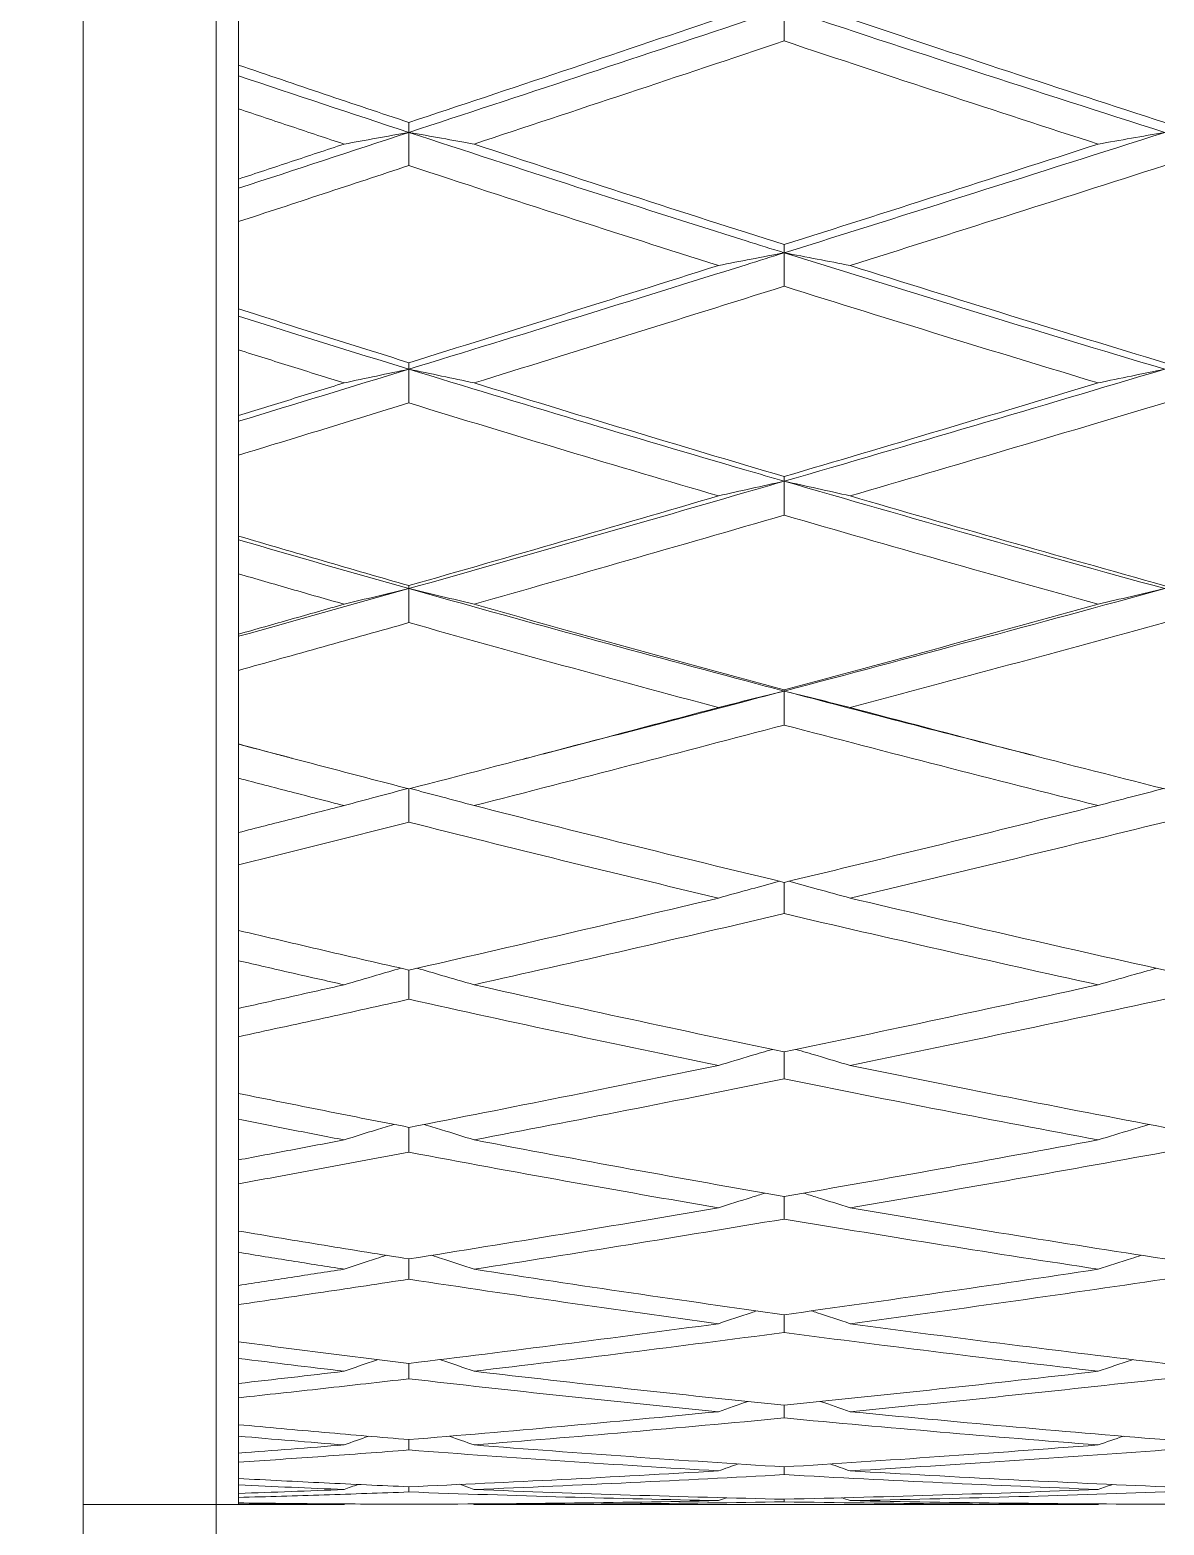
# Model space of a CAD drawing. Extents: x 6453 to 7582, y 0 to 827.
# Drawn here: x 6856.84 to 6864.14, y 199.63 to 209.25 of the extents above; entities that cross this region are included whole.
import ezdxf

# ---------------------------------------------------------------- set-up
doc = ezdxf.new("R2010")
doc.units = 0
doc.header["$LTSCALE"] = 30
doc.header["$MEASUREMENT"] = 0
doc.linetypes.add('CENTER', pattern=[2, 1.25, -0.25, 0.25, -0.25])
doc.layers.add('1', color=7, linetype='CONTINUOUS')
doc.layers.add('DEF_LAYER_ASSEM_MEMBER', color=7, linetype='CONTINUOUS')

msp = doc.modelspace()

# ---------------------------------------------------------------- linework, layer by layer
at = {"layer": '1', "color": 7, "linetype": 'Continuous', "lineweight": 18}
for p, q in [((6857.1855, 199.7633), (6857.1855, 234.7633)), ((6858.1855, 234.7633), (6858.1855, 199.7633)), ((6858.1855, 209.0216), (6858.1855, 209.6182)), ((6858.1855, 208.2882), (6858.1855, 208.7403)), ((6858.1855, 207.4531), (6858.1855, 208.0146)), ((6858.1855, 206.767), (6858.1855, 207.1894)), ((6858.1855, 205.992), (6858.1855, 206.5124)), ((6858.1855, 205.3608), (6858.1855, 205.7488)), ((6858.1855, 204.6544), (6858.1855, 205.1279)), ((6858.1855, 204.085), (6858.1855, 204.4343)), ((6858.1855, 203.455), (6858.1855, 203.8764)), ((6858.1855, 202.9536), (6858.1855, 203.2605)), ((6858.1855, 202.4069), (6858.1855, 202.7716)), ((6858.1855, 201.979), (6858.1855, 202.24)), ((6858.1855, 201.5215), (6858.1855, 201.8255)), ((6858.1855, 201.1718), (6858.1855, 201.3842)), ((6858.1855, 200.8086), (6858.1855, 201.0486)), ((6858.1855, 200.541), (6858.1855, 200.7023)), ((6858.1855, 200.276), (6858.1855, 200.4493)), ((6858.1855, 200.0933), (6858.1855, 200.2019)), ((6858.1855, 199.9295), (6858.1855, 200.0343)), ((6858.1855, 199.7633), (6857.1855, 199.7633)), ((6858.1855, 199.7729), (6858.1855, 199.808)), ((6858.1855, 199.7652), (6858.1855, 199.7633)), ((6858.1855, 199.7633), (6858.8641, 199.7633)), ((6858.8724, 199.7663), (6858.8641, 199.7633)), ((6859.7004, 199.7633), (6863.7147, 199.7633))]:
    msp.add_line(p, q, dxfattribs=at)
at = {"layer": '1', "color": 7, "linetype": 'Continuous', "lineweight": 13}
for radius, start, end in [(32.4724, 246.41495, 19.55213), (32.3705, 246.42722, 19.6171), (31.7909, 246.42722, 20.09733)]:
    msp.add_arc((6858.0424, 188.9152), radius, start, end, dxfattribs=at)
at = {"layer": '1', "color": 7, "linetype": 'Continuous', "lineweight": 18}
msp.add_rational_spline([(6857.1855, 199.4633), (6857.1855, 199.4641), (6857.1855, 217.2636), (6857.1855, 235.0631), (6857.1855, 235.0632)], [1, 0.707115444156, 1, 0.707115444156, 1], degree=2, knots=[0, 0, 0, 0.5, 0.5, 1, 1, 1], dxfattribs=at)
for points, knots in [([(6861.6953, 209.3865), (6861.6137, 209.3594), (6860.8037, 209.0899), (6859.9995, 208.8241), (6859.2818, 208.5883)], [0, 0, 0, 0, 0.100726, 1, 1, 1, 1]), ([(6861.6953, 207.8138), (6861.6137, 207.8394), (6860.8037, 208.0938), (6859.9995, 208.3525), (6859.2818, 208.5883)], [0, 0, 0, 0, 0.100726, 1, 1, 1, 1]), ([(6861.6953, 207.8138), (6861.6137, 207.7882), (6860.8037, 207.5347), (6859.9995, 207.2855), (6859.2818, 207.0652)], [0, 0, 0, 0, 0.100726, 1, 1, 1, 1]), ([(6861.6953, 206.3446), (6861.6137, 206.3683), (6860.8037, 206.6041), (6859.9995, 206.8449), (6859.2818, 207.0652)], [0, 0, 0, 0, 0.100726, 1, 1, 1, 1]), ([(6861.6953, 206.3446), (6861.6137, 206.3209), (6860.8037, 206.086), (6859.9995, 205.8562), (6859.2818, 205.6539)], [0, 0, 0, 0, 0.100726, 1, 1, 1, 1]), ([(6861.6953, 204.995), (6861.6137, 205.0165), (6860.8037, 205.2312), (6859.9995, 205.4515), (6859.2818, 205.6539)], [0, 0, 0, 0, 0.100726, 1, 1, 1, 1]), ([(6861.6953, 204.995), (6861.6137, 204.9734), (6861.0942, 204.8365), (6860.5772, 204.7018), (6860.1432, 204.59)], [0, 0, 0, 0, 0.15707, 1, 1, 1, 1]), ([(6859.2745, 204.3678), (6859.2068, 204.35), (6859.0696, 204.3136), (6858.9332, 204.2769), (6858.8641, 204.2582)], [0, 0, 0, 0, 0.491119, 1, 1, 1, 1]), ([(6859.2818, 204.1517), (6859.2818, 204.188), (6859.2818, 204.2594), (6859.2818, 204.3308), (6859.2818, 204.3659)], [0, 0, 0, 0, 0.509002, 1, 1, 1, 1]), ([(6859.2891, 204.3678), (6859.3569, 204.3499), (6859.4943, 204.3135), (6859.6311, 204.2769), (6859.7004, 204.2582)], [0, 0, 0, 0, 0.491118, 1, 1, 1, 1]), ([(6864.1348, 204.3676), (6864.0657, 204.3498), (6863.9252, 204.3135), (6863.7857, 204.2769), (6863.7147, 204.2582)], [0, 0, 0, 0, 0.490226, 1, 1, 1, 1]), ([(6858.1855, 203.8764), (6858.1855, 203.9127), (6858.1855, 203.9822), (6858.1855, 204.0518), (6858.1855, 204.085)], [0, 0, 0, 0, 0.521605, 1, 1, 1, 1]), ([(6861.6653, 203.7716), (6861.6044, 203.755), (6861.4728, 203.719), (6861.342, 203.6828), (6861.2719, 203.6632)], [0, 0, 0, 0, 0.462122, 1, 1, 1, 1]), ([(6861.6953, 203.5633), (6861.6953, 203.5994), (6861.6953, 203.6664), (6861.6953, 203.7334), (6861.6953, 203.7643)], [0, 0, 0, 0, 0.538567, 1, 1, 1, 1]), ([(6861.7254, 203.7716), (6861.7864, 203.755), (6861.9182, 203.7189), (6862.0493, 203.6827), (6862.1196, 203.6632)], [0, 0, 0, 0, 0.462085, 1, 1, 1, 1]), ([(6858.1855, 203.2605), (6858.1855, 203.2965), (6858.1855, 203.3613), (6858.1855, 203.4262), (6858.1855, 203.455)], [0, 0, 0, 0, 0.554947, 1, 1, 1, 1]), ([(6859.2303, 203.2121), (6859.1775, 203.1968), (6859.055, 203.1614), (6858.9332, 203.1258), (6858.8641, 203.1055)], [0, 0, 0, 0, 0.430129, 1, 1, 1, 1]), ([(6859.2818, 203.012), (6859.2818, 203.0478), (6859.2818, 203.1105), (6859.2818, 203.1733), (6859.2818, 203.2002)], [0, 0, 0, 0, 0.570755, 1, 1, 1, 1]), ([(6859.3333, 203.2121), (6859.3862, 203.1968), (6859.5089, 203.1614), (6859.6311, 203.1258), (6859.7004, 203.1055)], [0, 0, 0, 0, 0.430291, 1, 1, 1, 1]), ([(6863.7147, 203.1055), (6863.7857, 203.1258), (6863.9103, 203.1614), (6864.0356, 203.1967), (6864.0896, 203.2119)], [0, 0, 0, 0, 0.570827, 1, 1, 1, 1]), ([(6858.1855, 202.7716), (6858.1855, 202.8072), (6858.1855, 202.8679), (6858.1855, 202.9286), (6858.1855, 202.9536)], [0, 0, 0, 0, 0.587403, 1, 1, 1, 1]), ([(6861.2719, 202.5865), (6861.342, 202.6076), (6861.4578, 202.6422), (6861.5741, 202.6767), (6861.6199, 202.6902)], [0, 0, 0, 0, 0.607683, 1, 1, 1, 1]), ([(6861.6953, 202.6742), (6861.6953, 202.6515), (6861.6953, 202.5935), (6861.6953, 202.5355), (6861.6953, 202.5002)], [0, 0, 0, 0, 0.390384, 1, 1, 1, 1]), ([(6861.7708, 202.6901), (6861.8167, 202.6766), (6861.9333, 202.6422), (6862.0493, 202.6076), (6862.1196, 202.5865)], [0, 0, 0, 0, 0.392374, 1, 1, 1, 1]), ([(6858.1855, 202.24), (6858.1855, 202.2752), (6858.1855, 202.3308), (6858.1855, 202.3864), (6858.1855, 202.4069)], [0, 0, 0, 0, 0.631997, 1, 1, 1, 1]), ([(6859.1845, 202.2078), (6859.147, 202.1962), (6859.0398, 202.163), (6858.9332, 202.1296), (6858.8641, 202.1078)], [0, 0, 0, 0, 0.349104, 1, 1, 1, 1]), ([(6859.2818, 202.0285), (6859.2818, 202.0633), (6859.2818, 202.1167), (6859.2818, 202.1701), (6859.2818, 202.1885)], [0, 0, 0, 0, 0.653688, 1, 1, 1, 1]), ([(6859.3791, 202.2078), (6859.4167, 202.1962), (6859.5241, 202.1629), (6859.6311, 202.1296), (6859.7004, 202.1078)], [0, 0, 0, 0, 0.349409, 1, 1, 1, 1]), ([(6863.7147, 202.1078), (6863.7857, 202.1296), (6863.8948, 202.1629), (6864.0044, 202.1961), (6864.0426, 202.2076)], [0, 0, 0, 0, 0.65213, 1, 1, 1, 1]), ([(6858.1855, 201.8255), (6858.1855, 201.8601), (6858.1855, 201.9113), (6858.1855, 201.9625), (6858.1855, 201.979)], [0, 0, 0, 0, 0.676818, 1, 1, 1, 1]), ([(6861.5725, 201.7659), (6861.5426, 201.7565), (6861.4421, 201.7248), (6861.342, 201.6931), (6861.2719, 201.6707)], [0, 0, 0, 0, 0.297043, 1, 1, 1, 1]), ([(6861.6953, 201.5988), (6861.6953, 201.6331), (6861.6953, 201.6814), (6861.6953, 201.7298), (6861.6953, 201.7439)], [0, 0, 0, 0, 0.708355, 1, 1, 1, 1]), ([(6861.8186, 201.7658), (6861.8484, 201.7564), (6861.9491, 201.7248), (6862.0493, 201.693), (6862.1196, 201.6707)], [0, 0, 0, 0, 0.296517, 1, 1, 1, 1]), ([(6858.1855, 201.3842), (6858.1855, 201.4181), (6858.1855, 201.4639), (6858.1855, 201.5097), (6858.1855, 201.5215)], [0, 0, 0, 0, 0.741099, 1, 1, 1, 1]), ([(6859.1355, 201.3657), (6859.1144, 201.3588), (6859.0236, 201.329), (6858.9332, 201.2992), (6858.8641, 201.2762)], [0, 0, 0, 0, 0.232172, 1, 1, 1, 1]), ([(6859.2818, 201.2118), (6859.2818, 201.2454), (6859.2818, 201.2888), (6859.2818, 201.3322), (6859.2818, 201.342)], [0, 0, 0, 0, 0.773469, 1, 1, 1, 1]), ([(6859.4278, 201.3658), (6859.4492, 201.3588), (6859.5403, 201.329), (6859.6311, 201.2992), (6859.7004, 201.2762)], [0, 0, 0, 0, 0.233642, 1, 1, 1, 1]), ([(6863.9928, 201.3656), (6863.9712, 201.3587), (6863.8783, 201.329), (6863.7857, 201.2992), (6863.7147, 201.2762)], [0, 0, 0, 0, 0.231619, 1, 1, 1, 1]), ([(6858.1855, 201.0486), (6858.1855, 201.0818), (6858.1855, 201.1229), (6858.1855, 201.164), (6858.1855, 201.1718)], [0, 0, 0, 0, 0.808837, 1, 1, 1, 1]), ([(6861.5209, 201.0084), (6861.5083, 201.0042), (6861.425, 200.9767), (6861.342, 200.9491), (6861.2719, 200.9256)], [0, 0, 0, 0, 0.152093, 1, 1, 1, 1]), ([(6861.8699, 201.0084), (6861.8826, 201.0042), (6861.9661, 200.9767), (6862.0493, 200.9491), (6862.1196, 200.9256)], [0, 0, 0, 0, 0.152475, 1, 1, 1, 1]), ([(6861.6953, 200.8691), (6861.6953, 200.9018), (6861.6953, 200.94), (6861.6953, 200.9781), (6861.6953, 200.9835)], [0, 0, 0, 0, 0.858578, 1, 1, 1, 1]), ([(6858.1855, 200.7023), (6858.1855, 200.7346), (6858.1855, 200.7701), (6858.1855, 200.8055), (6858.1855, 200.8086)], [0, 0, 0, 0, 0.912252, 1, 1, 1, 1]), ([(6859.0824, 200.6948), (6859.079, 200.6936), (6859.006, 200.6687), (6858.9332, 200.6437), (6858.8641, 200.6198)], [0, 0, 0, 0, 0.046313, 1, 1, 1, 1]), ([(6859.2818, 200.571), (6859.2818, 200.6029), (6859.2818, 200.6359), (6859.2818, 200.6689), (6859.2818, 200.67)], [0, 0, 0, 0, 0.967265, 1, 1, 1, 1]), ([(6859.4809, 200.695), (6859.4845, 200.6937), (6859.5579, 200.6687), (6859.6311, 200.6437), (6859.7004, 200.6198)], [0, 0, 0, 0, 0.049006, 1, 1, 1, 1]), ([(6863.9385, 200.6948), (6863.935, 200.6936), (6863.8602, 200.6687), (6863.7857, 200.6437), (6863.7147, 200.6198)], [0, 0, 0, 0, 0.045745, 1, 1, 1, 1])]:
    msp.add_open_spline(points, degree=3, knots=knots, dxfattribs=at)
for points, degree in [([(6861.6953, 209.1765), (6861.6953, 209.2115), (6861.6953, 209.2815), (6861.6953, 209.3515), (6861.6953, 209.3865)], 3), ([(6864.143, 208.5883), (6863.3222, 208.8505), (6862.5059, 209.1167), (6861.6953, 209.3865)], 3), ([(6859.2818, 208.6522), (6859.6079, 208.7608), (6860.2656, 208.9805), (6860.9346, 209.205), (6861.2719, 209.3184)], 3), ([(6862.1196, 209.3184), (6862.4625, 209.2036), (6863.1427, 208.9776), (6863.8115, 208.7592), (6864.143, 208.6518)], 3), ([(6861.6953, 209.1765), (6861.3566, 209.0632), (6860.6853, 208.8395), (6860.0266, 208.6211), (6859.7004, 208.5133)], 3), ([(6863.7147, 208.5133), (6863.3872, 208.619), (6862.7231, 208.8352), (6862.0409, 209.061), (6861.6953, 209.1765)], 3), ([(6858.1855, 209.0216), (6858.3706, 208.9586), (6858.7384, 208.834), (6859.1015, 208.7123), (6859.2818, 208.6522)], 3), ([(6858.1855, 208.7403), (6858.1855, 208.7757), (6858.1855, 208.8464), (6858.1855, 208.9171), (6858.1855, 208.9525)], 3), ([(6859.2818, 208.5883), (6858.9149, 208.7089), (6858.5494, 208.8303), (6858.1855, 208.9525)], 3), ([(6858.8641, 208.5133), (6858.7518, 208.5506), (6858.5264, 208.6257), (6858.2994, 208.7019), (6858.1855, 208.7403)], 3), ([(6859.2818, 208.6522), (6859.2818, 208.6415), (6859.2818, 208.6202), (6859.2818, 208.5989), (6859.2818, 208.5883)], 3), ([(6859.2818, 208.5883), (6858.9149, 208.4677), (6858.5494, 208.348), (6858.1855, 208.2292)], 3), ([(6858.1855, 208.2882), (6858.2979, 208.3254), (6858.5234, 208.4001), (6858.7503, 208.4755), (6858.8641, 208.5133)], 3), ([(6859.2818, 208.5883), (6859.2117, 208.5759), (6859.072, 208.5509), (6858.9332, 208.5259), (6858.8641, 208.5133)], 3), ([(6859.2818, 208.3751), (6859.2818, 208.4106), (6859.2818, 208.4817), (6859.2818, 208.5528), (6859.2818, 208.5883)], 3), ([(6859.2818, 208.5883), (6859.352, 208.5758), (6859.4919, 208.5509), (6859.6311, 208.5258), (6859.7004, 208.5133)], 3), ([(6859.7004, 208.5133), (6860.0417, 208.4004), (6860.7156, 208.1799), (6861.3717, 207.9693), (6861.6953, 207.8664)], 3), ([(6864.143, 208.5883), (6863.3222, 208.326), (6862.5059, 208.0678), (6861.6953, 207.8138)], 3), ([(6861.6953, 207.8664), (6862.0234, 207.9707), (6862.688, 208.1827), (6863.3697, 208.4019), (6863.7147, 208.5133)], 3), ([(6864.143, 208.5883), (6864.0712, 208.5759), (6863.928, 208.5509), (6863.7857, 208.5259), (6863.7147, 208.5133)], 3), ([(6859.2818, 208.3751), (6859.097, 208.3141), (6858.7295, 208.1931), (6858.3662, 208.0738), (6858.1855, 208.0146)], 3), ([(6861.2719, 207.7321), (6860.9477, 207.8348), (6860.2919, 208.0445), (6859.621, 208.2633), (6859.2818, 208.3751)], 3), ([(6864.143, 208.3755), (6863.7964, 208.2644), (6863.1125, 208.0461), (6862.4474, 207.8355), (6862.1196, 207.7321)], 3), ([(6858.1855, 208.2292), (6858.1855, 208.239), (6858.1855, 208.2586), (6858.1855, 208.2783), (6858.1855, 208.2882)], 3), ([(6858.1855, 208.0146), (6858.1855, 208.0504), (6858.1855, 208.1219), (6858.1855, 208.1934), (6858.1855, 208.2292)], 3), ([(6861.6953, 207.8664), (6861.6953, 207.8576), (6861.6953, 207.84), (6861.6953, 207.8225), (6861.6953, 207.8138)], 3), ([(6861.6953, 207.8138), (6861.6243, 207.8003), (6861.4827, 207.7731), (6861.342, 207.7458), (6861.2719, 207.7321)], 3), ([(6861.6953, 207.5986), (6861.6953, 207.6344), (6861.6953, 207.7062), (6861.6953, 207.7779), (6861.6953, 207.8138)], 3), ([(6864.143, 207.0652), (6863.3222, 207.3102), (6862.5059, 207.5598), (6861.6953, 207.8138)], 3), ([(6861.6953, 207.8138), (6861.7665, 207.8002), (6861.9083, 207.7731), (6862.0493, 207.7458), (6862.1196, 207.7321)], 3), ([(6859.2818, 207.1069), (6859.6041, 207.2073), (6860.258, 207.4119), (6860.9308, 207.6241), (6861.2719, 207.7321)], 3), ([(6862.1196, 207.7321), (6862.4669, 207.6226), (6863.1515, 207.4089), (6863.8159, 207.2056), (6864.143, 207.1065)], 3), ([(6861.6953, 207.5986), (6861.3523, 207.4908), (6860.6768, 207.2794), (6860.0224, 207.0765), (6859.7004, 206.977)], 3), ([(6863.7147, 206.977), (6863.3867, 207.076), (6862.7221, 207.2783), (6862.0404, 207.4902), (6861.6953, 207.5986)], 3), ([(6858.1855, 207.406), (6858.1855, 207.4138), (6858.1855, 207.4295), (6858.1855, 207.4452), (6858.1855, 207.4531)], 3), ([(6858.1855, 207.4531), (6858.3659, 207.3954), (6858.7289, 207.2801), (6859.0967, 207.1647), (6859.2818, 207.1069)], 3), ([(6858.1855, 207.1894), (6858.1855, 207.2255), (6858.1855, 207.2977), (6858.1855, 207.3699), (6858.1855, 207.406)], 3), ([(6859.2818, 207.0652), (6858.9149, 207.1778), (6858.5494, 207.2915), (6858.1855, 207.406)], 3), ([(6858.8641, 206.977), (6858.7517, 207.0119), (6858.5263, 207.0822), (6858.2993, 207.1534), (6858.1855, 207.1894)], 3), ([(6859.2818, 207.1069), (6859.2818, 207.1), (6859.2818, 207.086), (6859.2818, 207.0721), (6859.2818, 207.0652)], 3), ([(6859.2818, 207.0652), (6858.9149, 206.9526), (6858.5494, 206.841), (6858.1855, 206.7303)], 3), ([(6858.1855, 206.767), (6858.2974, 206.8015), (6858.5224, 206.8711), (6858.7498, 206.9416), (6858.8641, 206.977)], 3), ([(6859.2818, 207.0652), (6859.2117, 207.0506), (6859.072, 207.0213), (6858.9332, 206.9918), (6858.8641, 206.977)], 3), ([(6859.2818, 206.848), (6859.2818, 206.8842), (6859.2818, 206.9566), (6859.2818, 207.029), (6859.2818, 207.0652)], 3), ([(6859.2818, 207.0652), (6859.352, 207.0506), (6859.4919, 207.0213), (6859.6311, 206.9918), (6859.7004, 206.977)], 3), ([(6859.7004, 206.977), (6860.0243, 206.877), (6860.6807, 206.6765), (6861.3543, 206.4754), (6861.6953, 206.3747)], 3), ([(6864.143, 207.0652), (6863.3222, 206.8202), (6862.5059, 206.5799), (6861.6953, 206.3446)], 3), ([(6861.6953, 206.3747), (6862.0268, 206.4725), (6862.6949, 206.6706), (6863.3731, 206.874), (6863.7147, 206.977)], 3), ([(6864.143, 207.0652), (6864.0712, 207.0506), (6863.928, 207.0213), (6863.7857, 206.9918), (6863.7147, 206.977)], 3), ([(6859.2818, 206.848), (6859.0954, 206.7907), (6858.7264, 206.6774), (6858.3646, 206.5669), (6858.1855, 206.5124)], 3), ([(6861.2719, 206.2502), (6860.9472, 206.3455), (6860.2909, 206.5403), (6859.6205, 206.7439), (6859.2818, 206.848)], 3), ([(6864.143, 206.8484), (6863.7978, 206.7452), (6863.1153, 206.5423), (6862.4488, 206.3464), (6862.1196, 206.2502)], 3), ([(6858.1855, 206.5124), (6858.1855, 206.5487), (6858.1855, 206.6213), (6858.1855, 206.694), (6858.1855, 206.7303)], 3), ([(6861.6953, 206.3446), (6861.6243, 206.3289), (6861.4827, 206.2976), (6861.342, 206.266), (6861.2719, 206.2502)], 3), ([(6861.6953, 206.3747), (6861.6953, 206.3697), (6861.6953, 206.3596), (6861.6953, 206.3496), (6861.6953, 206.3446)], 3), ([(6861.6953, 206.1265), (6861.6953, 206.1629), (6861.6953, 206.2356), (6861.6953, 206.3082), (6861.6953, 206.3446)], 3), ([(6864.143, 205.6539), (6863.3222, 205.8789), (6862.5059, 206.1092), (6861.6953, 206.3446)], 3), ([(6861.6953, 206.3446), (6861.7665, 206.3289), (6861.9083, 206.2975), (6862.0493, 206.266), (6862.1196, 206.2502)], 3), ([(6859.2818, 205.6729), (6859.6094, 205.7668), (6860.2687, 205.9569), (6860.9361, 206.1516), (6861.2719, 206.2502)], 3), ([(6862.1196, 206.2502), (6862.4474, 206.1544), (6863.1125, 205.9622), (6863.7964, 205.7692), (6864.143, 205.6725)], 3), ([(6861.6953, 206.1265), (6861.3543, 206.0274), (6860.6807, 205.8327), (6860.0243, 205.6454), (6859.7004, 205.5535)], 3), ([(6863.7147, 205.5535), (6863.3861, 205.6445), (6862.7209, 205.8309), (6862.0398, 206.0264), (6861.6953, 206.1265)], 3), ([(6858.1855, 205.992), (6858.3659, 205.9387), (6858.729, 205.8323), (6859.0967, 205.726), (6859.2818, 205.6729)], 3), ([(6858.1855, 205.7488), (6858.1855, 205.7853), (6858.1855, 205.8582), (6858.1855, 205.9311), (6858.1855, 205.9676)], 3), ([(6859.2818, 205.6539), (6858.9149, 205.7573), (6858.5494, 205.8619), (6858.1855, 205.9676)], 3), ([(6858.8641, 205.5535), (6858.7504, 205.5859), (6858.5236, 205.6509), (6858.298, 205.7161), (6858.1855, 205.7488)], 3), ([(6859.2818, 205.6539), (6858.9149, 205.5504), (6858.5494, 205.4481), (6858.1855, 205.3469)], 3), ([(6859.2818, 205.6539), (6859.2117, 205.6372), (6859.072, 205.6039), (6858.9332, 205.5703), (6858.8641, 205.5535)], 3), ([(6859.2818, 205.6729), (6859.2818, 205.6697), (6859.2818, 205.6633), (6859.2818, 205.657), (6859.2818, 205.6539)], 3), ([(6859.2818, 205.4351), (6859.2818, 205.4715), (6859.2818, 205.5445), (6859.2818, 205.6174), (6859.2818, 205.6539)], 3), ([(6859.2818, 205.6539), (6859.352, 205.6372), (6859.4919, 205.6038), (6859.6311, 205.5703), (6859.7004, 205.5535)], 3), ([(6864.143, 205.6539), (6863.3222, 205.4288), (6862.5059, 205.2091), (6861.6953, 204.995)], 3), ([(6864.143, 205.6539), (6864.0712, 205.6372), (6863.928, 205.6039), (6863.7857, 205.5703), (6863.7147, 205.5535)], 3), ([(6858.1855, 205.3608), (6858.2981, 205.3927), (6858.5238, 205.4566), (6858.7505, 205.5211), (6858.8641, 205.5535)], 3), ([(6859.7004, 205.5535), (6860.0258, 205.4612), (6860.6836, 205.277), (6861.3557, 205.0937), (6861.6953, 205.0024)], 3), ([(6861.6953, 205.0024), (6862.0377, 205.0944), (6862.7166, 205.2783), (6863.384, 205.4619), (6863.7147, 205.5535)], 3), ([(6859.2818, 205.4351), (6859.0962, 205.3827), (6858.7279, 205.2791), (6858.3653, 205.1779), (6858.1855, 205.1279)], 3), ([(6861.2719, 204.8889), (6860.9353, 204.9788), (6860.2669, 205.1598), (6859.6085, 205.3429), (6859.2818, 205.4351)], 3), ([(6864.143, 205.4355), (6863.8117, 205.3446), (6863.1432, 205.1626), (6862.4627, 204.9802), (6862.1196, 204.8889)], 3), ([(6858.1855, 205.1279), (6858.1855, 205.1644), (6858.1855, 205.2374), (6858.1855, 205.3104), (6858.1855, 205.3469)], 3), ([(6861.6953, 204.995), (6861.6243, 204.9774), (6861.4827, 204.9421), (6861.342, 204.9067), (6861.2719, 204.8889)], 3), ([(6861.6953, 205.0024), (6861.6953, 205.0011), (6861.6953, 204.9986), (6861.6953, 204.9962), (6861.6953, 204.995)], 3), ([(6861.6953, 204.7765), (6861.6953, 204.8129), (6861.6953, 204.8857), (6861.6953, 204.9586), (6861.6953, 204.995)], 3), ([(6863.1831, 204.6099), (6862.6853, 204.7361), (6862.1892, 204.8645), (6861.6953, 204.995)], 3), ([(6861.6953, 204.995), (6861.7665, 204.9774), (6861.9083, 204.9421), (6862.0493, 204.9067), (6862.1196, 204.8889)], 3), ([(6859.2818, 204.3659), (6859.6186, 204.453), (6860.287, 204.6273), (6860.9453, 204.8017), (6861.2719, 204.8889)], 3), ([(6862.1196, 204.8889), (6862.4477, 204.8017), (6863.1131, 204.6271), (6863.7967, 204.4526), (6864.143, 204.3655)], 3), ([(6861.6953, 204.7765), (6861.3681, 204.6901), (6860.7083, 204.5172), (6860.0381, 204.3445), (6859.7004, 204.2582)], 3), ([(6863.7147, 204.2582), (6863.3748, 204.343), (6862.6984, 204.5142), (6862.0286, 204.6886), (6861.6953, 204.7765)], 3), ([(6858.1855, 204.6544), (6858.3657, 204.6062), (6858.7285, 204.5099), (6859.0965, 204.4138), (6859.2818, 204.3659)], 3), ([(6858.1855, 204.4343), (6858.1855, 204.4708), (6858.1855, 204.5437), (6858.1855, 204.6165), (6858.1855, 204.6529)], 3), ([(6858.4356, 204.5874), (6858.3522, 204.6092), (6858.2688, 204.631), (6858.1855, 204.6529)], 3), ([(6858.4354, 204.5875), (6858.5299, 204.5627)], 1), ([(6860.0211, 204.5582), (6860.1444, 204.5903)], 1), ([(6863.1819, 204.6102), (6863.3099, 204.5775)], 1), ([(6858.8641, 204.2582), (6858.7502, 204.2875), (6858.5232, 204.3461), (6858.2978, 204.4049), (6858.1855, 204.4343)], 3), ([(6858.1855, 204.085), (6858.2991, 204.1139), (6858.5259, 204.1716), (6858.7515, 204.2294), (6858.8641, 204.2582)], 3), ([(6859.7004, 204.2582), (6860.0252, 204.1753), (6860.6825, 204.0099), (6861.3552, 203.8459), (6861.6953, 203.7643)], 3), ([(6861.6953, 203.7643), (6862.0381, 203.8465), (6862.7174, 204.011), (6863.3844, 204.1758), (6863.7147, 204.2582)], 3), ([(6859.2818, 204.1517), (6859.1006, 204.1057), (6858.7366, 204.0139), (6858.3697, 203.9222), (6858.1855, 203.8764)], 3), ([(6861.2719, 203.6632), (6860.9339, 203.7436), (6860.2642, 203.9054), (6859.6071, 204.0693), (6859.2818, 204.1517)], 3), ([(6864.143, 204.1521), (6863.8014, 204.0679), (6863.1225, 203.9022), (6862.4524, 203.742), (6862.1196, 203.6632)], 3), ([(6859.2818, 203.2001), (6859.6189, 203.2769), (6860.2877, 203.4309), (6860.9457, 203.5857), (6861.2719, 203.6632)], 3), ([(6862.1196, 203.6632), (6862.448, 203.5855), (6863.1137, 203.4305), (6863.797, 203.2765), (6864.143, 203.1998)], 3), ([(6861.6953, 203.5633), (6861.3583, 203.4842), (6860.6887, 203.3289), (6860.0283, 203.1791), (6859.7004, 203.1055)], 3), ([(6863.7147, 203.1055), (6863.3739, 203.1802), (6862.6966, 203.3312), (6862.0277, 203.4854), (6861.6953, 203.5633)], 3), ([(6858.1855, 203.455), (6858.3697, 203.4113), (6858.7365, 203.3252), (6859.1005, 203.2415), (6859.2818, 203.2001)], 3), ([(6858.8641, 203.1055), (6858.7515, 203.1309), (6858.5258, 203.1821), (6858.2991, 203.2342), (6858.1855, 203.2605)], 3), ([(6858.1855, 202.9536), (6858.2992, 202.9789), (6858.526, 203.0294), (6858.7516, 203.0801), (6858.8641, 203.1055)], 3), ([(6859.7004, 203.1055), (6860.038, 203.0297), (6860.7082, 202.8822), (6861.368, 202.7423), (6861.6953, 202.6741)], 3), ([(6861.6953, 202.6741), (6862.023, 202.7423), (6862.6872, 202.8823), (6863.3693, 203.0298), (6863.7147, 203.1055)], 3), ([(6859.2818, 203.012), (6859.0976, 202.9711), (6858.7307, 202.8901), (6858.3667, 202.8108), (6858.1855, 202.7716)], 3), ([(6861.2719, 202.5865), (6860.9451, 202.6538), (6860.2866, 202.7918), (6859.6184, 202.9373), (6859.2818, 203.012)], 3), ([(6864.143, 203.0123), (6863.7965, 202.9375), (6863.1128, 202.7918), (6862.4476, 202.6537), (6862.1196, 202.5865)], 3), ([(6859.2818, 202.1885), (6859.6037, 202.251), (6860.2572, 202.3798), (6860.9304, 202.5163), (6861.2719, 202.5865)], 3), ([(6862.1196, 202.5865), (6862.4626, 202.5163), (6863.1429, 202.3798), (6863.8116, 202.2509), (6864.143, 202.1882)], 3), ([(6861.6953, 202.5002), (6861.3534, 202.431), (6860.6789, 202.2965), (6860.0234, 202.1695), (6859.7004, 202.1078)], 3), ([(6863.7147, 202.1078), (6863.3837, 202.1695), (6862.7161, 202.2965), (6862.0374, 202.431), (6861.6953, 202.5002)], 3), ([(6858.1855, 202.4069), (6858.3696, 202.3693), (6858.7365, 202.2954), (6859.1005, 202.2237), (6859.2818, 202.1885)], 3), ([(6858.8641, 202.1078), (6858.7518, 202.1294), (6858.5265, 202.1729), (6858.2994, 202.2175), (6858.1855, 202.24)], 3), ([(6858.1855, 201.979), (6858.2973, 202), (6858.5222, 202.0425), (6858.7497, 202.0859), (6858.8641, 202.1078)], 3), ([(6859.7004, 202.1078), (6860.038, 202.0434), (6860.708, 201.9184), (6861.3679, 201.8008), (6861.6953, 201.7438)], 3), ([(6861.6953, 201.7438), (6862.0279, 201.8017), (6862.6971, 201.9203), (6863.3742, 202.0444), (6863.7147, 202.1078)], 3), ([(6859.2818, 202.0285), (6859.0959, 201.9934), (6858.7272, 201.9246), (6858.365, 201.8582), (6858.1855, 201.8255)], 3), ([(6861.2719, 201.6707), (6860.9481, 201.7262), (6860.2926, 201.8412), (6859.6214, 201.9645), (6859.2818, 202.0285)], 3), ([(6864.143, 202.0287), (6863.8013, 201.9661), (6863.1224, 201.8439), (6862.4524, 201.7275), (6862.1196, 201.6707)], 3), ([(6859.2818, 201.342), (6859.6094, 201.394), (6860.2686, 201.5008), (6860.9361, 201.6131), (6861.2719, 201.6707)], 3), ([(6861.6953, 201.5988), (6861.3582, 201.5422), (6860.6886, 201.4318), (6860.0283, 201.3271), (6859.7004, 201.2762)], 3), ([(6863.7147, 201.2762), (6863.3872, 201.3259), (6862.7231, 201.4291), (6862.0409, 201.5408), (6861.6953, 201.5988)], 3), ([(6862.1196, 201.6707), (6862.4625, 201.6121), (6863.1428, 201.4989), (6863.8115, 201.393), (6864.143, 201.3418)], 3), ([(6858.1855, 201.5215), (6858.3706, 201.4903), (6858.7384, 201.4292), (6859.1015, 201.3707), (6859.2818, 201.342)], 3), ([(6858.8641, 201.2762), (6858.7518, 201.2938), (6858.5264, 201.3293), (6858.2994, 201.3657), (6858.1855, 201.3842)], 3), ([(6858.1855, 201.1718), (6858.2981, 201.1889), (6858.5238, 201.2234), (6858.7505, 201.2585), (6858.8641, 201.2762)], 3), ([(6859.2818, 201.2118), (6859.0976, 201.1837), (6858.7307, 201.1284), (6858.3667, 201.0749), (6858.1855, 201.0486)], 3), ([(6861.2719, 200.9256), (6860.9478, 200.9695), (6860.292, 201.0609), (6859.621, 201.1601), (6859.2818, 201.2118)], 3), ([(6859.7004, 201.2762), (6860.0417, 201.2232), (6860.7156, 201.1216), (6861.3717, 201.0283), (6861.6953, 200.9835)], 3), ([(6861.6953, 200.9835), (6862.0257, 201.0292), (6862.6926, 201.1236), (6863.372, 201.2243), (6863.7147, 201.2762)], 3), ([(6864.143, 201.212), (6863.7989, 201.161), (6863.1176, 201.0623), (6862.4499, 200.9701), (6862.1196, 200.9256)], 3), ([(6859.2818, 200.6699), (6859.6068, 200.7094), (6860.2636, 200.7915), (6860.9336, 200.8798), (6861.2719, 200.9256)], 3), ([(6862.1196, 200.9256), (6862.4669, 200.8788), (6863.1515, 200.7896), (6863.8159, 200.7084), (6864.143, 200.6698)], 3), ([(6861.6953, 200.8691), (6861.3554, 200.8243), (6860.6831, 200.738), (6860.0255, 200.6581), (6859.7004, 200.6198)], 3), ([(6863.7147, 200.6198), (6863.3868, 200.6576), (6862.7223, 200.7367), (6862.0405, 200.8236), (6861.6953, 200.8691)], 3), ([(6858.1855, 200.8086), (6858.3662, 200.7849), (6858.7297, 200.738), (6859.0971, 200.6924), (6859.2818, 200.6699)], 3), ([(6858.8641, 200.6198), (6858.7503, 200.6333), (6858.5235, 200.6605), (6858.298, 200.6883), (6858.1855, 200.7023)], 3), ([(6858.1855, 200.541), (6858.2978, 200.5537), (6858.5231, 200.5796), (6858.7501, 200.6063), (6858.8641, 200.6198)], 3), ([(6859.2818, 200.571), (6859.0966, 200.5497), (6858.7287, 200.5082), (6858.3658, 200.4686), (6858.1855, 200.4493)], 3), ([(6861.2719, 200.3596), (6860.9351, 200.3925), (6860.2667, 200.4607), (6859.6084, 200.5335), (6859.2818, 200.571)], 3), ([(6859.7004, 200.6198), (6860.0269, 200.5813), (6860.6858, 200.5063), (6861.3568, 200.4358), (6861.6953, 200.4016)], 3), ([(6861.6953, 200.4016), (6862.0239, 200.4347), (6862.6891, 200.5041), (6863.3702, 200.5801), (6863.7147, 200.6198)], 3), ([(6864.143, 200.5712), (6863.7978, 200.5326), (6863.1154, 200.4589), (6862.4488, 200.3916), (6862.1196, 200.3596)], 3), ([(6859.2818, 200.1797), (6859.6047, 200.2065), (6860.2594, 200.2632), (6860.9315, 200.3263), (6861.2719, 200.3596)], 3), ([(6861.4642, 200.4258), (6861.3999, 200.4038), (6861.3358, 200.3817), (6861.2719, 200.3596)], 3), ([(6861.6953, 200.319), (6861.6953, 200.3465), (6861.6953, 200.3741), (6861.6953, 200.4016)], 3), ([(6861.9265, 200.4259), (6861.9911, 200.4038), (6862.0554, 200.3817), (6862.1196, 200.3596)], 3), ([(6862.1196, 200.3596), (6862.4519, 200.3272), (6863.1215, 200.2648), (6863.8009, 200.2072), (6864.143, 200.1796)], 3), ([(6858.1855, 200.276), (6858.3698, 200.2589), (6858.7367, 200.2258), (6859.1006, 200.1947), (6859.2818, 200.1797)], 3), ([(6861.6953, 200.319), (6861.3543, 200.2868), (6860.6807, 200.2259), (6860.0243, 200.1714), (6859.7004, 200.1457)], 3), ([(6863.7147, 200.1457), (6863.3739, 200.1721), (6862.6964, 200.2275), (6862.0276, 200.2877), (6861.6953, 200.319)], 3), ([(6858.8641, 200.1457), (6858.7515, 200.1547), (6858.5259, 200.173), (6858.2992, 200.1921), (6858.1855, 200.2019)], 3), ([(6858.1855, 200.0933), (6858.2975, 200.1017), (6858.5225, 200.1188), (6858.7499, 200.1366), (6858.8641, 200.1457)], 3), ([(6859.0229, 200.2019), (6858.9698, 200.1832), (6858.9169, 200.1645), (6858.8641, 200.1457)], 3), ([(6859.2818, 200.1131), (6859.2818, 200.1353), (6859.2818, 200.1575), (6859.2818, 200.1797)], 3), ([(6859.5402, 200.2022), (6859.5937, 200.1834), (6859.6471, 200.1646), (6859.7004, 200.1457)], 3), ([(6859.7004, 200.1457), (6860.0384, 200.1189), (6860.7089, 200.0686), (6861.3684, 200.0248), (6861.6953, 200.0044)], 3), ([(6861.6953, 200.0044), (6862.0239, 200.0249), (6862.689, 200.0688), (6863.3702, 200.119), (6863.7147, 200.1457)], 3), ([(6863.8778, 200.202), (6863.8233, 200.1833), (6863.769, 200.1645), (6863.7147, 200.1457)], 3), ([(6859.2818, 200.1131), (6859.0962, 200.099), (6858.7279, 200.0717), (6858.3653, 200.0464), (6858.1855, 200.0343)], 3), ([(6861.2719, 199.9787), (6860.9455, 199.998), (6860.2874, 200.0396), (6859.6187, 200.0875), (6859.2818, 200.1131)], 3), ([(6864.143, 200.1133), (6863.8151, 200.089), (6863.1498, 200.0421), (6862.4661, 199.9991), (6862.1196, 199.9787)], 3), ([(6859.2818, 199.8766), (6859.6047, 199.8906), (6860.2593, 199.9216), (6860.9314, 199.9586), (6861.2719, 199.9787)], 3), ([(6861.6953, 199.9545), (6861.3702, 199.9364), (6860.7125, 199.9023), (6860.0402, 199.8727), (6859.7004, 199.8591)], 3), ([(6861.4002, 200.024), (6861.3573, 200.0089), (6861.3146, 199.9938), (6861.2719, 199.9787)], 3), ([(6861.6953, 199.9545), (6861.6953, 199.9711), (6861.6953, 199.9878), (6861.6953, 200.0044)], 3), ([(6863.7147, 199.8591), (6863.3841, 199.872), (6862.7169, 199.9007), (6862.0378, 199.9355), (6861.6953, 199.9545)], 3), ([(6861.9905, 200.0241), (6862.0336, 200.009), (6862.0766, 199.9939), (6862.1196, 199.9787)], 3), ([(6862.1196, 199.9787), (6862.463, 199.9585), (6863.1437, 199.9214), (6863.812, 199.8905), (6864.143, 199.8765)], 3), ([(6858.1855, 199.9295), (6858.3696, 199.9198), (6858.7365, 199.9012), (6859.1005, 199.8845), (6859.2818, 199.8766)], 3), ([(6858.8641, 199.8591), (6858.7518, 199.8637), (6858.5264, 199.873), (6858.2994, 199.8831), (6858.1855, 199.8884)], 3), ([(6858.1855, 199.8338), (6858.2975, 199.8377), (6858.5225, 199.8458), (6858.7498, 199.8546), (6858.8641, 199.8591)], 3), ([(6858.9546, 199.8918), (6858.9244, 199.8809), (6858.8942, 199.87), (6858.8641, 199.8591)], 3), ([(6859.2818, 199.8431), (6859.2818, 199.8543), (6859.2818, 199.8654), (6859.2818, 199.8766)], 3), ([(6859.6082, 199.8923), (6859.639, 199.8812), (6859.6697, 199.8702), (6859.7004, 199.8591)], 3), ([(6859.7004, 199.8591), (6860.0379, 199.8457), (6860.7079, 199.8219), (6861.3679, 199.8039), (6861.6953, 199.7964)], 3), ([(6861.6953, 199.7964), (6862.0378, 199.8043), (6862.7169, 199.8228), (6863.3841, 199.8463), (6863.7147, 199.8591)], 3), ([(6863.8081, 199.892), (6863.7769, 199.881), (6863.7458, 199.8701), (6863.7147, 199.8591)], 3), ([(6859.2818, 199.8431), (6859.1011, 199.8365), (6858.7377, 199.8241), (6858.3702, 199.8131), (6858.1855, 199.808)], 3), ([(6858.1855, 199.7729), (6858.3653, 199.7706), (6858.7278, 199.7668), (6859.0962, 199.7647), (6859.2818, 199.764)], 3), ([(6858.8641, 199.7633), (6858.7498, 199.7633), (6858.5225, 199.7636), (6858.2975, 199.7646), (6858.1855, 199.7652)], 3), ([(6861.2719, 199.7873), (6860.9477, 199.7937), (6860.2918, 199.8092), (6859.6209, 199.8308), (6859.2818, 199.8431)], 3), ([(6859.2818, 199.764), (6859.6187, 199.7652), (6860.2873, 199.7704), (6860.9454, 199.7808), (6861.2719, 199.7873)], 3), ([(6859.6892, 199.7673), (6859.6929, 199.766), (6859.6967, 199.7646), (6859.7004, 199.7633)], 3), ([(6861.6953, 199.7796), (6861.3682, 199.7743), (6860.7086, 199.7661), (6860.0382, 199.7633), (6859.7004, 199.7633)], 3), ([(6861.3252, 199.8063), (6861.3074, 199.8), (6861.2897, 199.7936), (6861.2719, 199.7873)], 3), ([(6861.6953, 199.7796), (6861.6953, 199.7852), (6861.6953, 199.7908), (6861.6953, 199.7963)], 3), ([(6863.7147, 199.7633), (6863.3867, 199.7633), (6862.7221, 199.7658), (6862.0404, 199.774), (6861.6953, 199.7796)], 3), ([(6862.0652, 199.8066), (6862.0833, 199.8002), (6862.1014, 199.7937), (6862.1196, 199.7873)], 3), ([(6864.143, 199.8432), (6863.8119, 199.8314), (6863.1435, 199.8102), (6862.4629, 199.794), (6862.1196, 199.7873)], 3), ([(6862.1196, 199.7873), (6862.4625, 199.7805), (6863.1427, 199.77), (6863.8115, 199.7651), (6864.143, 199.764)], 3), ([(6863.725, 199.7669), (6863.7216, 199.7657), (6863.7182, 199.7645), (6863.7147, 199.7633)], 3)]:
    msp.add_open_spline(points, degree=degree, dxfattribs=at)
at = {"layer": 'DEF_LAYER_ASSEM_MEMBER', "color": 1, "linetype": 'CENTER', "lineweight": 5}
msp.add_line((6858.0424, 227.9841), (6858.0424, 149.8463), dxfattribs=at)

doc.saveas('drawing.dxf')
